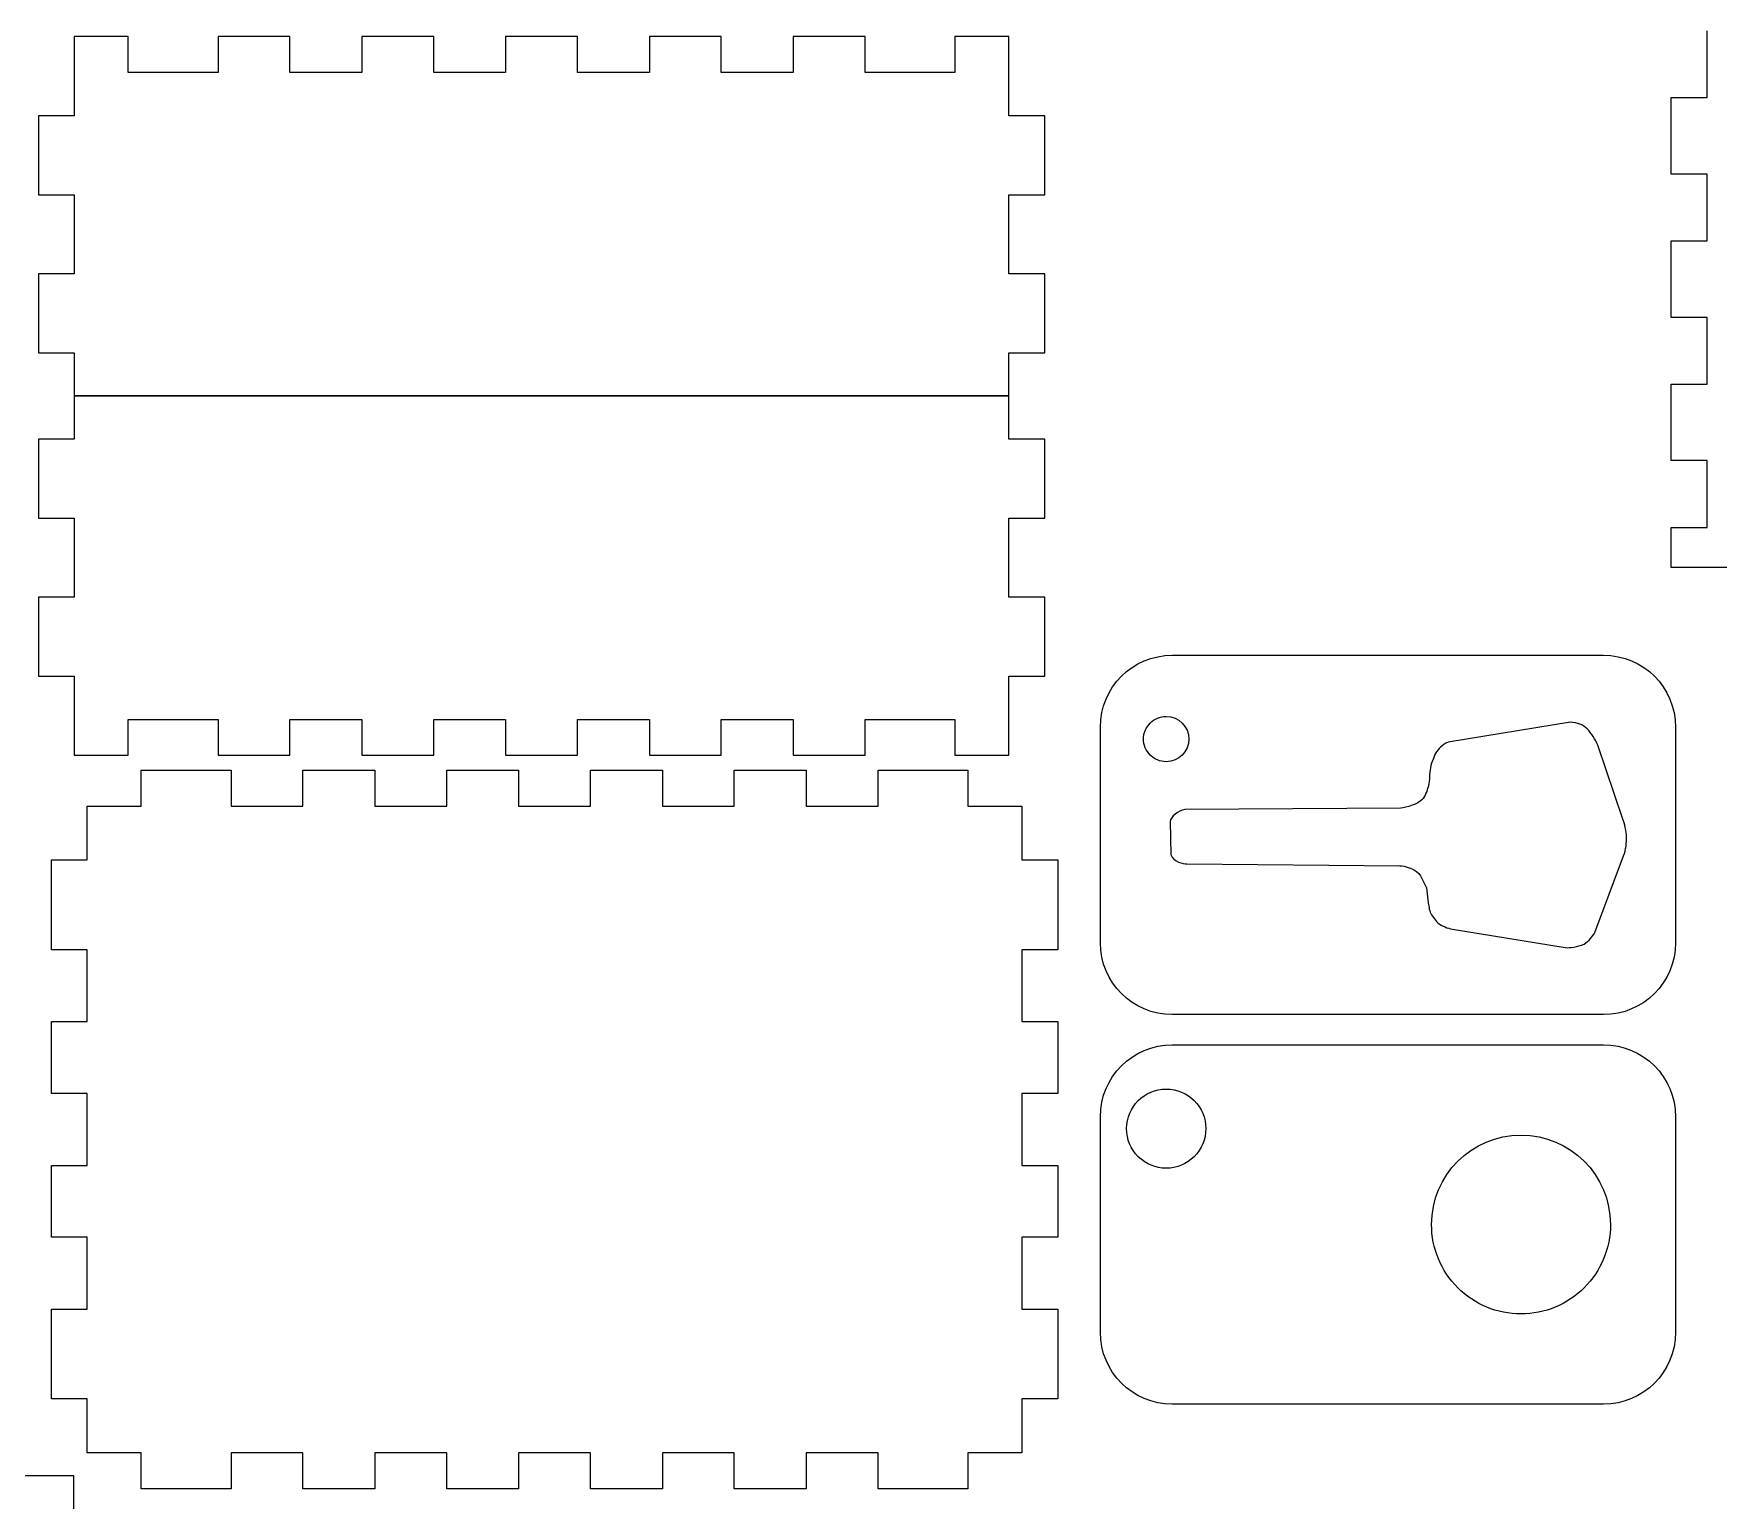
# Model space of a CAD drawing. Extents: x 0 to 203, y 0 to 111.
# Drawn here: x 82.58 to 124.58, y 29.89 to 66.46 of the extents above; entities that cross this region are included whole.
import ezdxf

# ---------------------------------------------------------------- set-up
doc = ezdxf.new("R2010")
doc.units = 0
for name, color, linetype in [('Center_Drawer', 7, 'CONTINUOUS'), ('Key', 7, 'CONTINUOUS'), ('Right_Drawer', 7, 'CONTINUOUS'), ('Shell', 7, 'CONTINUOUS')]:
    doc.layers.add(name, color=color, linetype=linetype)

msp = doc.modelspace()

# ---------------------------------------------------------------- linework, layer by layer
at = {"layer": 'Center_Drawer', "color": 7}
for p, q in [((83.579345, 30.494109), (80.891178, 30.494109)), ((83.579345, 29.598053), (83.579345, 30.494109))]:
    msp.add_line(p, q, dxfattribs=at)
at = {"layer": 'Key', "color": 7}
for p, q in [((110.965969, 50.957652), (121.718635, 50.957652)), ((109.173858, 43.789208), (109.173858, 49.165541)), ((123.510746, 49.165541), (123.510746, 43.789208)), ((123.510746, 49.165541), (123.510746, 49.165541)), ((121.718635, 41.997097), (110.965969, 41.997097)), ((110.965969, 41.243382), (121.718635, 41.243382)), ((109.173858, 34.074946), (109.173858, 39.451271)), ((123.510746, 39.451271), (123.510746, 34.074946)), ((123.510746, 39.451271), (123.510746, 39.451271)), ((121.718635, 32.28284), (110.965969, 32.28284))]:
    msp.add_line(p, q, dxfattribs=at)
at = {"layer": 'Key', "color": 5}
for p, q in [((120.893979, 49.291133), (117.848307, 48.789834)), ((120.893979, 49.291133), (120.893979, 49.291133)), ((110.814601, 48.302411), (110.814601, 48.302411)), ((122.198673, 46.871959), (121.577297, 48.716789)), ((116.662066, 47.146396), (111.276586, 47.109296)), ((110.911574, 46.809213), (110.934265, 45.987709)), ((121.502784, 44.047497), (122.214558, 45.954321)), ((111.332236, 45.755122), (116.642391, 45.70931)), ((117.154452, 45.459442), (117.300585, 45.155019)), ((117.300585, 45.155019), (117.348425, 44.781933)), ((117.426881, 44.487653), (117.556553, 44.314683)), ((117.898594, 44.137724), (120.758076, 43.66568)), ((110.814601, 38.164809), (110.814601, 38.164809)), ((119.659979, 34.53326), (119.659979, 34.53326))]:
    msp.add_line(p, q, dxfattribs=at)
at = {"layer": 'Key', "color": 7}
for points in [[(109.173858, 49.165541), (109.173858, 50.158371), (109.973139, 50.957652), (110.965969, 50.957652)], [(121.718635, 50.957652), (122.711464, 50.957652), (123.510746, 50.158371), (123.510746, 49.165541)], [(110.965969, 41.997097), (109.973139, 41.997097), (109.173858, 42.796379), (109.173858, 43.789208)], [(123.510746, 43.789208), (123.510746, 42.796379), (122.711464, 41.997097), (121.718635, 41.997097)], [(109.173858, 39.451271), (109.173858, 40.444101), (109.973139, 41.243382), (110.965969, 41.243382)], [(121.718635, 41.243382), (122.711464, 41.243382), (123.510746, 40.444101), (123.510746, 39.451271)], [(110.965969, 32.28284), (109.973139, 32.28284), (109.173858, 33.082122), (109.173858, 34.074946)], [(123.510746, 34.074946), (123.510746, 33.082122), (122.711464, 32.28284), (121.718635, 32.28284)]]:
    msp.add_open_spline(points, degree=3, dxfattribs=at)
at = {"layer": 'Key', "color": 5}
for points in [[(110.250156, 48.866856), (110.250156, 49.016556), (110.309624, 49.160125), (110.415478, 49.265979)], [(110.415478, 49.265979), (110.521332, 49.371832), (110.664901, 49.431301), (110.814601, 49.4313)], [(110.814601, 49.4313), (111.126335, 49.4313), (111.379045, 49.17859), (111.379045, 48.866856)], [(121.306133, 49.118953), (121.216189, 49.231807), (121.061955, 49.274318), (120.893979, 49.291133)], [(110.415478, 48.467733), (110.309624, 48.573587), (110.250156, 48.717156), (110.250156, 48.866856)], [(111.379045, 48.866856), (111.379045, 48.555122), (111.126335, 48.302412), (110.814601, 48.302411)], [(117.848307, 48.789834), (117.678589, 48.715492), (117.604365, 48.617277), (117.531325, 48.518766)], [(121.577297, 48.716789), (121.510415, 48.853356), (121.420918, 49.012325), (121.306133, 49.118953)], [(110.814601, 48.302411), (110.664901, 48.302411), (110.521332, 48.361879), (110.415478, 48.467733)], [(117.531325, 48.518766), (117.531325, 48.518766), (117.426102, 48.27893), (117.400292, 48.151556)], [(117.400292, 48.151556), (117.370727, 48.005654), (117.391358, 47.845932), (117.351847, 47.702404)], [(117.351847, 47.702404), (117.316507, 47.57403), (117.277681, 47.44725), (117.190289, 47.351402)], [(111.276586, 47.109296), (111.125473, 47.078976), (110.92329, 46.935368), (110.911574, 46.809213)], [(117.190289, 47.351402), (117.106398, 47.259396), (116.799115, 47.14734), (116.662066, 47.146396)], [(122.290508, 46.427714), (122.282921, 46.541942), (122.249487, 46.783667), (122.198673, 46.871959)], [(122.214558, 45.954321), (122.28553, 46.103029), (122.288359, 46.296211), (122.290508, 46.427714)], [(110.934265, 45.987709), (110.994271, 45.787922), (111.239363, 45.766223), (111.332236, 45.755122)], [(116.642391, 45.70931), (116.722544, 45.714679), (117.07419, 45.621995), (117.154452, 45.459442)], [(117.348425, 44.781933), (117.366842, 44.682805), (117.372612, 44.562879), (117.426881, 44.487653)], [(117.556553, 44.314683), (117.627387, 44.2291), (117.803547, 44.162773), (117.898594, 44.137724)], [(120.758076, 43.66568), (120.887002, 43.65415), (121.058389, 43.691932), (121.236359, 43.753967)], [(121.236359, 43.753967), (121.357506, 43.832905), (121.447206, 43.952167), (121.502784, 44.047497)], [(109.826823, 39.152587), (109.826823, 39.698121), (110.269066, 40.140364), (110.814601, 40.140364)], [(110.814601, 40.140364), (111.360135, 40.140364), (111.802379, 39.698121), (111.802379, 39.152587)], [(110.116136, 38.454122), (109.930892, 38.639367), (109.826823, 38.890612), (109.826823, 39.152587)], [(111.802379, 39.152587), (111.802379, 38.890612), (111.69831, 38.639367), (111.513066, 38.454122)], [(117.430127, 36.763112), (117.430128, 37.994625), (118.428466, 38.992963), (119.659979, 38.992963)], [(119.659979, 38.992963), (120.891492, 38.992963), (121.889831, 37.994625), (121.889831, 36.763112)], [(110.814601, 38.164809), (110.552626, 38.164809), (110.301381, 38.268878), (110.116136, 38.454122)], [(111.513066, 38.454122), (111.327821, 38.268878), (111.076576, 38.164809), (110.814601, 38.164809)], [(118.083236, 35.186368), (117.665057, 35.604547), (117.430127, 36.171718), (117.430127, 36.763112)], [(121.889831, 36.763112), (121.889831, 36.171718), (121.654901, 35.604547), (121.236723, 35.186368)], [(119.659979, 34.53326), (119.068586, 34.53326), (118.501414, 34.76819), (118.083236, 35.186368)], [(121.236723, 35.186368), (120.818544, 34.76819), (120.251373, 34.53326), (119.659979, 34.53326)]]:
    msp.add_open_spline(points, degree=3, dxfattribs=at)
at = {"layer": 'Right_Drawer', "color": 7}
for p, q in [((84.937026, 66.382211), (83.592943, 66.382211)), ((83.592943, 66.382211), (83.592943, 64.410898)), ((84.937026, 65.486156), (84.937026, 66.382211)), ((88.969276, 66.382211), (87.177165, 66.382211)), ((87.177165, 66.382211), (87.177165, 65.486156)), ((88.969276, 65.486156), (88.969276, 66.382211)), ((92.553498, 66.382211), (90.761387, 66.382211)), ((90.761387, 66.382211), (90.761387, 65.486156)), ((92.553498, 65.486156), (92.553498, 66.382211)), ((96.13772, 66.382211), (94.345609, 66.382211)), ((94.345609, 66.382211), (94.345609, 65.486156)), ((96.13772, 65.486156), (96.13772, 66.382211)), ((99.721942, 66.382211), (97.929831, 66.382211)), ((97.929831, 66.382211), (97.929831, 65.486156)), ((99.721942, 65.486156), (99.721942, 66.382211)), ((103.306165, 66.382211), (101.514054, 66.382211)), ((101.514054, 66.382211), (101.514054, 65.486156)), ((103.306165, 65.486156), (103.306165, 66.382211)), ((106.890387, 66.382211), (105.546303, 66.382211)), ((105.546303, 66.382211), (105.546303, 65.486156)), ((106.890387, 64.410898), (106.890387, 66.382211)), ((87.177165, 65.486156), (84.937026, 65.486156)), ((90.761387, 65.486156), (88.969276, 65.486156)), ((94.345609, 65.486156), (92.553498, 65.486156)), ((97.929831, 65.486156), (96.13772, 65.486156)), ((101.514054, 65.486156), (99.721942, 65.486156)), ((105.546303, 65.486156), (103.306165, 65.486156)), ((83.592943, 64.410898), (82.696887, 64.410898)), ((82.696887, 64.410898), (82.696887, 62.439575)), ((107.786442, 64.410898), (106.890387, 64.410898)), ((107.786442, 62.439575), (107.786442, 64.410898)), ((82.696887, 62.439575), (83.592943, 62.439575)), ((83.592943, 62.439575), (83.592943, 60.468253)), ((106.890387, 60.468253), (106.890387, 62.439575)), ((106.890387, 62.439575), (107.786442, 62.439575)), ((83.592943, 60.468253), (82.696887, 60.468253)), ((82.696887, 60.468253), (82.696887, 58.496931)), ((107.786442, 60.468253), (106.890387, 60.468253)), ((107.786442, 58.496931), (107.786442, 60.468253)), ((82.696887, 58.496931), (83.592943, 58.496931)), ((83.592943, 58.496931), (83.592943, 57.422435)), ((106.890387, 57.422435), (106.890387, 58.496931)), ((106.890387, 58.496931), (107.786442, 58.496931)), ((106.890387, 57.422435), (83.592943, 57.422435)), ((83.592943, 57.422435), (83.592943, 56.347947)), ((83.592943, 57.422435), (106.890387, 57.422435)), ((106.890387, 56.347947), (106.890387, 57.422435)), ((83.592943, 56.347947), (82.696887, 56.347947)), ((82.696887, 56.347947), (82.696887, 54.376625)), ((107.786442, 56.347947), (106.890387, 56.347947)), ((107.786442, 54.376625), (107.786442, 56.347947)), ((82.696887, 54.376625), (83.592943, 54.376625)), ((83.592943, 54.376625), (83.592943, 52.405303)), ((106.890387, 52.405303), (106.890387, 54.376625)), ((106.890387, 54.376625), (107.786442, 54.376625)), ((83.592943, 52.405303), (82.696887, 52.405303)), ((82.696887, 52.405303), (82.696887, 50.43398)), ((107.786442, 52.405303), (106.890387, 52.405303)), ((107.786442, 50.43398), (107.786442, 52.405303)), ((82.696887, 50.43398), (83.592943, 50.43398)), ((83.592943, 50.43398), (83.592943, 48.462658)), ((106.890387, 48.462658), (106.890387, 50.43398)), ((106.890387, 50.43398), (107.786442, 50.43398)), ((84.937026, 48.462658), (84.937026, 49.358714)), ((84.937026, 49.358714), (87.177165, 49.358714)), ((87.177165, 49.358714), (87.177165, 48.462658)), ((88.969276, 48.462658), (88.969276, 49.358714)), ((88.969276, 49.358714), (90.761387, 49.358714)), ((90.761387, 49.358714), (90.761387, 48.462658)), ((92.553498, 48.462658), (92.553498, 49.358714)), ((92.553498, 49.358714), (94.345609, 49.358714)), ((94.345609, 49.358714), (94.345609, 48.462658)), ((96.13772, 48.462658), (96.13772, 49.358714)), ((96.13772, 49.358714), (97.929831, 49.358714)), ((97.929831, 49.358714), (97.929831, 48.462658)), ((99.721942, 48.462658), (99.721942, 49.358714)), ((99.721942, 49.358714), (101.514054, 49.358714)), ((101.514054, 49.358714), (101.514054, 48.462658)), ((103.306165, 48.462658), (103.306165, 49.358714)), ((103.306165, 49.358714), (105.546303, 49.358714)), ((105.546303, 49.358714), (105.546303, 48.462658)), ((83.592943, 48.462658), (84.937026, 48.462658)), ((87.177165, 48.462658), (88.969276, 48.462658)), ((90.761387, 48.462658), (92.553498, 48.462658)), ((94.345609, 48.462658), (96.13772, 48.462658)), ((97.929831, 48.462658), (99.721942, 48.462658)), ((101.514054, 48.462658), (103.306165, 48.462658)), ((105.546303, 48.462658), (106.890387, 48.462658)), ((85.262208, 47.197907), (85.262208, 48.093963)), ((85.262208, 48.093963), (87.502347, 48.093963)), ((87.502347, 48.093963), (87.502347, 47.197907)), ((89.294458, 47.197907), (89.294458, 48.093963)), ((89.294458, 48.093963), (91.086569, 48.093963)), ((91.086569, 48.093963), (91.086569, 47.197907)), ((92.87868, 47.197907), (92.87868, 48.093963)), ((92.87868, 48.093963), (94.670791, 48.093963)), ((94.670791, 48.093963), (94.670791, 47.197907)), ((96.462902, 47.197907), (96.462902, 48.093963)), ((96.462902, 48.093963), (98.255013, 48.093963)), ((98.255013, 48.093963), (98.255013, 47.197907)), ((100.047125, 47.197907), (100.047125, 48.093963)), ((100.047125, 48.093963), (101.839236, 48.093963)), ((101.839236, 48.093963), (101.839236, 47.197907)), ((103.631347, 47.197907), (103.631347, 48.093963)), ((103.631347, 48.093963), (105.871486, 48.093963)), ((105.871486, 48.093963), (105.871486, 47.197907)), ((83.918125, 45.853824), (83.918125, 47.197907)), ((83.918125, 47.197907), (85.262208, 47.197907)), ((87.502347, 47.197907), (89.294458, 47.197907)), ((91.086569, 47.197907), (92.87868, 47.197907)), ((94.670791, 47.197907), (96.462902, 47.197907)), ((98.255013, 47.197907), (100.047125, 47.197907)), ((101.839236, 47.197907), (103.631347, 47.197907)), ((105.871486, 47.197907), (107.215569, 47.197907)), ((107.215569, 47.197907), (107.215569, 45.853824)), ((83.022069, 43.613685), (83.022069, 45.853824)), ((83.022069, 45.853824), (83.918125, 45.853824)), ((107.215569, 45.853824), (108.111624, 45.853824)), ((108.111624, 45.853824), (108.111624, 43.613685)), ((83.918125, 43.613685), (83.022069, 43.613685)), ((83.918125, 41.821574), (83.918125, 43.613685)), ((108.111624, 43.613685), (107.215569, 43.613685)), ((107.215569, 43.613685), (107.215569, 41.821574)), ((83.022069, 40.029463), (83.022069, 41.821574)), ((83.022069, 41.821574), (83.918125, 41.821574)), ((107.215569, 41.821574), (108.111624, 41.821574)), ((108.111624, 41.821574), (108.111624, 40.029463)), ((83.918125, 40.029463), (83.022069, 40.029463)), ((83.918125, 38.237352), (83.918125, 40.029463)), ((108.111624, 40.029463), (107.215569, 40.029463)), ((107.215569, 40.029463), (107.215569, 38.237352)), ((83.022069, 36.445241), (83.022069, 38.237352)), ((83.022069, 38.237352), (83.918125, 38.237352)), ((107.215569, 38.237352), (108.111624, 38.237352)), ((108.111624, 38.237352), (108.111624, 36.445241)), ((83.918125, 36.445241), (83.022069, 36.445241)), ((83.918125, 34.653129), (83.918125, 36.445241)), ((108.111624, 36.445241), (107.215569, 36.445241)), ((107.215569, 36.445241), (107.215569, 34.653129)), ((83.022069, 32.412991), (83.022069, 34.653129)), ((83.022069, 34.653129), (83.918125, 34.653129)), ((107.215569, 34.653129), (108.111624, 34.653129)), ((108.111624, 34.653129), (108.111624, 32.412991)), ((83.918125, 32.412991), (83.022069, 32.412991)), ((83.918125, 31.068907), (83.918125, 32.412991)), ((108.111624, 32.412991), (107.215569, 32.412991)), ((107.215569, 32.412991), (107.215569, 31.068907)), ((85.262208, 31.068907), (83.918125, 31.068907)), ((85.262208, 30.172852), (85.262208, 31.068907)), ((89.294458, 31.068907), (87.502347, 31.068907)), ((87.502347, 31.068907), (87.502347, 30.172852)), ((89.294458, 30.172852), (89.294458, 31.068907)), ((92.87868, 31.068907), (91.086569, 31.068907)), ((91.086569, 31.068907), (91.086569, 30.172852)), ((92.87868, 30.172852), (92.87868, 31.068907)), ((96.462902, 31.068907), (94.670791, 31.068907)), ((94.670791, 31.068907), (94.670791, 30.172852)), ((96.462902, 30.172852), (96.462902, 31.068907)), ((100.047125, 31.068907), (98.255013, 31.068907)), ((98.255013, 31.068907), (98.255013, 30.172852)), ((100.047125, 30.172852), (100.047125, 31.068907)), ((103.631347, 31.068907), (101.839236, 31.068907)), ((101.839236, 31.068907), (101.839236, 30.172852)), ((103.631347, 30.172852), (103.631347, 31.068907)), ((107.215569, 31.068907), (105.871486, 31.068907)), ((105.871486, 31.068907), (105.871486, 30.172852)), ((87.502347, 30.172852), (85.262208, 30.172852)), ((91.086569, 30.172852), (89.294458, 30.172852)), ((94.670791, 30.172852), (92.87868, 30.172852)), ((98.255013, 30.172852), (96.462902, 30.172852)), ((101.839236, 30.172852), (100.047125, 30.172852)), ((105.871486, 30.172852), (103.631347, 30.172852))]:
    msp.add_line(p, q, dxfattribs=at)
at = {"layer": 'Shell', "color": 7}
for p, q in [((124.298786, 64.861047), (124.298786, 66.52898)), ((123.402731, 62.955734), (123.402731, 64.861047)), ((123.402731, 64.861047), (124.298786, 64.861047)), ((124.298786, 62.955734), (123.402731, 62.955734)), ((124.298786, 61.287801), (124.298786, 62.955734)), ((123.402731, 59.382484), (123.402731, 61.287801)), ((123.402731, 61.287801), (124.298786, 61.287801)), ((124.298786, 59.382484), (123.402731, 59.382484)), ((124.298786, 57.714551), (124.298786, 59.382484)), ((123.402731, 55.809238), (123.402731, 57.714551)), ((123.402731, 57.714551), (124.298786, 57.714551)), ((124.298786, 55.809238), (123.402731, 55.809238)), ((124.298786, 54.141305), (124.298786, 55.809238)), ((123.402731, 53.144747), (123.402731, 54.141305)), ((123.402731, 54.141305), (124.298786, 54.141305)), ((125.090182, 53.144747), (123.402731, 53.144747))]:
    msp.add_line(p, q, dxfattribs=at)

doc.saveas('drawing.dxf')
